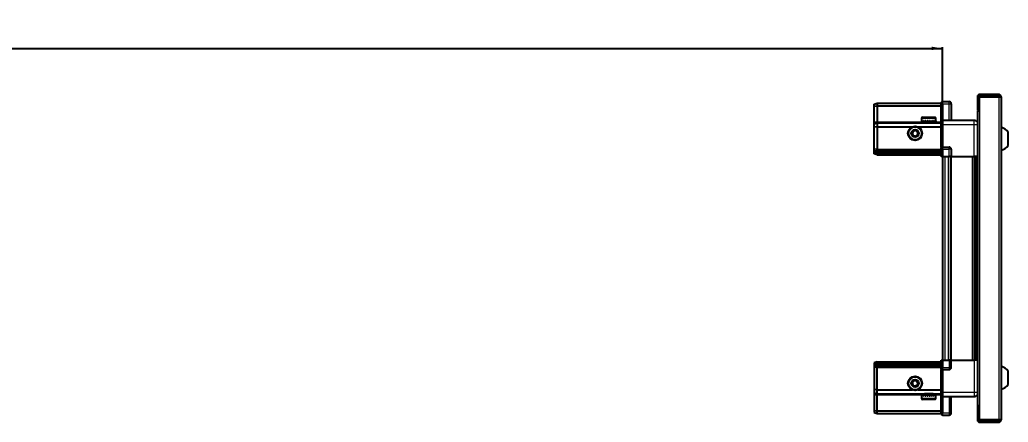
# Model space of a CAD drawing. Header units: millimetres. Extents: x 799 to 4881, y -897 to 1775.
# Drawn here: x 2975 to 3878, y 1344 to 1712 of the extents above; entities that cross this region are included whole.
import ezdxf

# ---------------------------------------------------------------- set-up
doc = ezdxf.new("R2010")
doc.units = ezdxf.units.MM
doc.layers.add('FORMAT', color=7, linetype='Continuous')
doc.styles.add('SLDTEXTSTYLE0', font='TXT', dxfattribs={"width": 0.75})
doc.dimstyles.new('SLDDIMSTYLE0', dxfattribs={"dimtxt": 20, "dimasz": 10, "dimexe": 0, "dimexo": 0.0625, "dimgap": 5, "dimtad": 2, "dimdec": 1, "dimrnd": 1e-09, "dimzin": 12, "dimdsep": 46, "dimtxsty": 'SLDTEXTSTYLE0', "dimsah": 1, "dimcen": 0.09, "dimadec": 0, "dimazin": 3, "dimtfac": 1, "dimtofl": 0, "dimtmove": 0, "dimatfit": 3, "dimfxl": 0, "dimfrac": 2, "dimtolj": 1, "dimtzin": 12, "dimarcsym": 0})

# ---------------------------------------------------------------- blocks, each defined once
blk = doc.blocks.new('_D_4')
at = {"layer": 'FORMAT'}
for p, q in [((1917.77, 1586.94), (1917.77, 1686.43)), ((1917.77, 1685.43), (3817.77, 1685.43)), ((3817.77, 1586.94), (3817.77, 1686.43))]:
    blk.add_line(p, q, dxfattribs=at)
for points in [[(1917.77, 1685.43), (1927.77, 1683.9), (1927.77, 1686.97)], [(3817.77, 1685.43), (3807.77, 1686.97), (3807.77, 1683.9)]]:
    blk.add_solid(points, dxfattribs=at)
at = {"layer": 'FORMAT', "insert": (2838.21, 1711.22), "char_height": 20, "attachment_point": 1, "style": 'SLDTEXTSTYLE0'}
blk.add_mtext('1900', dxfattribs=at)

msp = doc.modelspace()

# ---------------------------------------------------------------- linework, layer by layer
at = {"color": 7, "linetype": 'Continuous', "lineweight": 25}
for p, q in [((3755.12, 1634.63), (3758.12, 1635.43)), ((3755.12, 1632.78), (3755.12, 1634.63)), ((3758.12, 1635.43), (3758.12, 1632.93)), ((3758.12, 1635.43), (3816.42, 1635.43)), ((3817.28, 1636.93), (3816.42, 1636.43)), ((3817.28, 1636.93), (3816.42, 1636.43)), ((3816.42, 1636.43), (3816.42, 1634.93)), ((3816.42, 1620.13), (3816.42, 1634.93)), ((3817.62, 1636.93), (3817.28, 1636.93)), ((3817.62, 1636.93), (3817.28, 1636.93)), ((3817.62, 1634.93), (3817.62, 1636.93)), ((3817.62, 1636.93), (3817.62, 1636.93)), ((3817.62, 1636.93), (3823.62, 1636.93)), ((3817.62, 1634.93), (3817.62, 1620.13)), ((3825.62, 1634.93), (3825.62, 1619.93)), ((3849.62, 1641.33), (3849.62, 1628.93)), ((3851.12, 1641.33), (3851.12, 1628.93)), ((3851.62, 1628.43), (3851.62, 1641.33)), ((3851.62, 1641.33), (3869.02, 1641.33)), ((3869.02, 1643.43), (3851.72, 1643.43)), ((3869.02, 1641.93), (3851.72, 1641.93)), ((3869.02, 1641.93), (3869.02, 1643.43)), ((3869.02, 1641.33), (3871.12, 1641.33)), ((3871.12, 1641.33), (3871.12, 1346.53)), ((3755.12, 1632.78), (3758.12, 1632.93)), ((3755.12, 1618.43), (3755.12, 1632.78)), ((3758.12, 1632.93), (3758.12, 1618.43)), ((3758.12, 1632.93), (3816.42, 1632.93)), ((3849.52, 1628.43), (3849.52, 1359.43)), ((3849.52, 1628.43), (3851.62, 1628.43)), ((3849.62, 1628.93), (3851.12, 1628.93)), ((3755.12, 1616.63), (3755.12, 1618.43)), ((3755.12, 1616.63), (3758.12, 1617.43)), ((3755.12, 1613.6), (3755.12, 1616.63)), ((3758.12, 1618.43), (3758.12, 1617.43)), ((3758.12, 1617.43), (3758.12, 1613.93)), ((3758.12, 1617.43), (3816.42, 1617.43)), ((3798.62, 1621.83), (3798.62, 1618.93)), ((3798.62, 1618.93), (3798.66, 1618.93)), ((3798.78, 1619.43), (3798.66, 1619.43)), ((3798.66, 1619.43), (3798.66, 1618.93)), ((3798.66, 1618.93), (3798.78, 1618.93)), ((3798.78, 1619.43), (3798.78, 1618.93)), ((3798.78, 1618.93), (3799.19, 1618.93)), ((3799.53, 1619.43), (3799.19, 1619.43)), ((3799.19, 1619.43), (3799.19, 1618.93)), ((3799.19, 1618.93), (3799.53, 1618.93)), ((3799.42, 1622.63), (3810.82, 1622.63)), ((3799.53, 1619.43), (3799.53, 1618.93)), ((3799.53, 1618.93), (3800.3, 1618.93)), ((3800.82, 1619.43), (3800.3, 1619.43)), ((3800.3, 1619.43), (3800.3, 1618.93)), ((3800.3, 1618.93), (3800.82, 1618.93)), ((3800.72, 1618.93), (3800.72, 1618.83)), ((3800.72, 1618.83), (3809.52, 1618.83)), ((3800.82, 1619.43), (3800.82, 1618.93)), ((3800.82, 1618.93), (3801.88, 1618.93)), ((3801.12, 1618.43), (3801.81, 1617.95)), ((3801.12, 1618.43), (3809.12, 1618.43)), ((3801.81, 1617.95), (3801.12, 1617.47)), ((3801.12, 1617.47), (3801.12, 1617.43)), ((3801.12, 1617.47), (3809.12, 1617.47)), ((3801.81, 1617.95), (3808.43, 1617.95)), ((3802.54, 1619.43), (3801.88, 1619.43)), ((3801.88, 1619.43), (3801.88, 1618.93)), ((3801.88, 1618.93), (3802.54, 1618.93)), ((3802.54, 1619.43), (3802.54, 1618.93)), ((3802.54, 1618.93), (3803.78, 1618.93)), ((3804.51, 1619.43), (3803.78, 1619.43)), ((3803.78, 1619.43), (3803.78, 1618.93)), ((3803.78, 1618.93), (3804.21, 1618.93)), ((3804.21, 1619.43), (3804.21, 1618.93)), ((3804.51, 1619.43), (3804.51, 1618.93)), ((3804.51, 1618.93), (3805.81, 1618.93)), ((3806.54, 1619.43), (3805.81, 1619.43)), ((3805.81, 1619.43), (3805.81, 1618.93)), ((3806.08, 1619.43), (3806.08, 1618.93)), ((3806.08, 1618.93), (3806.54, 1618.93)), ((3806.54, 1619.43), (3806.54, 1618.93)), ((3806.54, 1618.93), (3807.77, 1618.93)), ((3808.43, 1619.43), (3807.77, 1619.43)), ((3807.77, 1619.43), (3807.77, 1618.93)), ((3807.77, 1618.93), (3808.43, 1618.93)), ((3808.43, 1619.43), (3808.43, 1618.93)), ((3808.43, 1618.93), (3809.48, 1618.93)), ((3808.43, 1617.95), (3809.12, 1618.43)), ((3809.12, 1617.47), (3808.43, 1617.95)), ((3809.12, 1617.43), (3809.12, 1617.47)), ((3810, 1619.43), (3809.48, 1619.43)), ((3809.48, 1619.43), (3809.48, 1618.93)), ((3809.48, 1618.93), (3810, 1618.93)), ((3809.52, 1618.83), (3809.52, 1618.93)), ((3810, 1619.43), (3810, 1618.93)), ((3810, 1618.93), (3810.75, 1618.93)), ((3811.09, 1619.43), (3810.75, 1619.43)), ((3810.75, 1619.43), (3810.75, 1618.93)), ((3810.75, 1618.93), (3811.09, 1618.93)), ((3811.09, 1619.43), (3811.09, 1618.93)), ((3811.09, 1618.93), (3811.48, 1618.93)), ((3811.59, 1619.43), (3811.48, 1619.43)), ((3811.48, 1619.43), (3811.48, 1618.93)), ((3811.48, 1618.93), (3811.59, 1618.93)), ((3811.59, 1619.43), (3811.59, 1618.93)), ((3811.59, 1618.93), (3811.62, 1618.93)), ((3811.62, 1618.93), (3811.62, 1621.83)), ((3816.42, 1619.93), (3816.42, 1620.13)), ((3817.62, 1619.93), (3816.42, 1619.93)), ((3816.42, 1615.93), (3816.42, 1619.93)), ((3817.62, 1620.13), (3817.62, 1619.93)), ((3817.62, 1619.93), (3817.62, 1615.93)), ((3817.62, 1619.93), (3846.62, 1619.93)), ((3758.12, 1613.93), (3755.12, 1613.6)), ((3755.12, 1593.43), (3755.12, 1613.6)), ((3758.12, 1613.93), (3758.12, 1593.43)), ((3758.12, 1613.93), (3790.12, 1613.93)), ((3795.12, 1613.93), (3816.42, 1613.93)), ((3816.42, 1595.63), (3816.42, 1615.93)), ((3817.62, 1615.93), (3817.62, 1595.63)), ((3877.72, 1596.93), (3877.72, 1608.93)), ((3755.12, 1591.63), (3755.12, 1593.43)), ((3758.12, 1592.43), (3755.12, 1591.63)), ((3755.12, 1590.89), (3755.12, 1591.63)), ((3758.12, 1591.43), (3755.12, 1590.89)), ((3755.12, 1590.39), (3755.12, 1590.89)), ((3758.12, 1589.93), (3755.12, 1590.39)), ((3755.12, 1589.24), (3755.12, 1590.39)), ((3758.12, 1593.43), (3758.12, 1592.43)), ((3758.12, 1592.43), (3758.12, 1591.43)), ((3758.12, 1592.43), (3816.42, 1592.43)), ((3758.12, 1591.43), (3758.12, 1589.93)), ((3758.12, 1591.43), (3816.42, 1591.43)), ((3758.12, 1589.93), (3758.12, 1588.43)), ((3758.12, 1589.93), (3816.42, 1589.93)), ((3816.42, 1595.43), (3816.42, 1595.63)), ((3817.62, 1595.43), (3816.42, 1595.43)), ((3816.42, 1595.43), (3816.42, 1594.76)), ((3816.42, 1586.93), (3816.42, 1594.76)), ((3817.28, 1593.43), (3817.28, 1586.93)), ((3817.62, 1595.63), (3817.62, 1595.43)), ((3817.62, 1593.43), (3817.62, 1595.43)), ((3817.62, 1595.43), (3823.62, 1595.43)), ((3817.62, 1593.43), (3817.62, 1595.43)), ((3817.62, 1593.43), (3817.62, 1586.93)), ((3825.62, 1593.43), (3825.62, 1586.93)), ((3758.12, 1588.43), (3755.12, 1589.24)), ((3758.12, 1588.43), (3816.42, 1588.43)), ((3817.28, 1586.93), (3816.42, 1586.93)), ((3817.62, 1586.93), (3817.28, 1586.93)), ((3817.62, 1586.93), (3823.62, 1586.93)), ((3817.77, 1586.93), (3817.77, 1400.93)), ((3825.62, 1586.93), (3823.62, 1586.93)), ((3824.97, 1586.93), (3824.97, 1400.93)), ((3825.62, 1586.93), (3846.62, 1586.93)), ((3847.64, 1400.93), (3847.64, 1586.93)), ((3847.68, 1400.93), (3847.68, 1586.93)), ((3849.47, 1586.93), (3849.47, 1400.93)), ((3816.42, 1393.11), (3816.42, 1400.93)), ((3816.42, 1400.93), (3817.28, 1400.93)), ((3817.28, 1400.93), (3817.28, 1400.93)), ((3817.28, 1400.93), (3817.28, 1394.43)), ((3817.62, 1400.93), (3817.28, 1400.93)), ((3817.62, 1400.93), (3817.62, 1394.43)), ((3817.62, 1400.93), (3817.62, 1400.93)), ((3817.62, 1400.93), (3823.62, 1400.93)), ((3817.62, 1400.93), (3817.62, 1394.43)), ((3825.62, 1400.93), (3823.62, 1400.93)), ((3825.62, 1394.43), (3825.62, 1400.93)), ((3825.62, 1400.93), (3846.62, 1400.93)), ((3758.12, 1399.43), (3755.12, 1398.63)), ((3755.12, 1398.63), (3755.12, 1397.48)), ((3758.12, 1397.93), (3755.12, 1397.48)), ((3755.12, 1397.48), (3755.12, 1396.98)), ((3758.12, 1396.43), (3755.12, 1396.98)), ((3755.12, 1396.98), (3755.12, 1396.24)), ((3758.12, 1395.43), (3755.12, 1396.24)), ((3755.12, 1396.24), (3755.12, 1394.43)), ((3755.12, 1394.43), (3755.12, 1374.27)), ((3758.12, 1397.93), (3758.12, 1399.43)), ((3758.12, 1399.43), (3816.42, 1399.43)), ((3758.12, 1397.93), (3816.42, 1397.93)), ((3758.12, 1396.43), (3758.12, 1397.93)), ((3758.12, 1396.43), (3816.42, 1396.43)), ((3758.12, 1395.43), (3758.12, 1396.43)), ((3758.12, 1395.43), (3816.42, 1395.43)), ((3758.12, 1394.43), (3758.12, 1395.43)), ((3758.12, 1373.93), (3758.12, 1394.43)), ((3816.42, 1393.11), (3816.42, 1392.43)), ((3817.62, 1392.43), (3816.42, 1392.43)), ((3816.42, 1392.23), (3816.42, 1392.43)), ((3816.42, 1371.93), (3816.42, 1392.23)), ((3817.62, 1392.43), (3817.62, 1394.43)), ((3817.62, 1392.43), (3817.62, 1392.23)), ((3817.62, 1392.43), (3823.62, 1392.43)), ((3817.62, 1392.23), (3817.62, 1371.93)), ((3877.72, 1378.93), (3877.72, 1390.93)), ((3758.12, 1373.93), (3755.12, 1374.27)), ((3755.12, 1374.27), (3755.12, 1371.24)), ((3758.12, 1373.93), (3790.12, 1373.93)), ((3758.12, 1370.43), (3758.12, 1373.93)), ((3795.12, 1373.93), (3816.42, 1373.93)), ((3755.12, 1371.24), (3758.12, 1370.43)), ((3755.12, 1371.24), (3755.12, 1369.43)), ((3755.12, 1369.43), (3755.12, 1355.09)), ((3758.12, 1370.43), (3816.42, 1370.43)), ((3758.12, 1369.43), (3758.12, 1370.43)), ((3758.12, 1354.93), (3758.12, 1369.43)), ((3798.62, 1368.93), (3798.62, 1366.03)), ((3798.64, 1368.93), (3798.62, 1368.93)), ((3798.64, 1368.43), (3798.64, 1368.93)), ((3798.73, 1368.93), (3798.64, 1368.93)), ((3798.64, 1368.43), (3798.73, 1368.43)), ((3798.73, 1368.43), (3798.73, 1368.93)), ((3799.11, 1368.93), (3798.73, 1368.93)), ((3799.11, 1368.43), (3799.11, 1368.93)), ((3799.43, 1368.93), (3799.11, 1368.93)), ((3799.11, 1368.43), (3799.43, 1368.43)), ((3810.82, 1365.23), (3799.42, 1365.23)), ((3799.43, 1368.43), (3799.43, 1368.93)), ((3800.16, 1368.93), (3799.43, 1368.93)), ((3800.16, 1368.43), (3800.16, 1368.93)), ((3800.67, 1368.93), (3800.16, 1368.93)), ((3800.16, 1368.43), (3800.67, 1368.43)), ((3800.67, 1368.43), (3800.67, 1368.93)), ((3801.71, 1368.93), (3800.67, 1368.93)), ((3800.72, 1369.03), (3800.72, 1368.93)), ((3809.52, 1369.03), (3800.72, 1369.03)), ((3801.12, 1370.43), (3801.12, 1370.4)), ((3801.12, 1370.4), (3801.81, 1369.92)), ((3809.12, 1370.4), (3801.12, 1370.4)), ((3801.81, 1369.92), (3801.12, 1369.43)), ((3809.12, 1369.43), (3801.12, 1369.43)), ((3801.71, 1368.43), (3801.71, 1368.93)), ((3802.36, 1368.93), (3801.71, 1368.93)), ((3801.71, 1368.43), (3802.36, 1368.43)), ((3808.43, 1369.92), (3801.81, 1369.92)), ((3802.36, 1368.43), (3802.36, 1368.93)), ((3803.58, 1368.93), (3802.36, 1368.93)), ((3803.58, 1368.43), (3803.58, 1368.93)), ((3804.08, 1368.93), (3803.58, 1368.93)), ((3803.58, 1368.43), (3804.31, 1368.43)), ((3804.08, 1368.43), (3804.08, 1368.93)), ((3804.31, 1368.43), (3804.31, 1368.93)), ((3805.61, 1368.93), (3804.31, 1368.93)), ((3805.61, 1368.43), (3805.61, 1368.93)), ((3805.61, 1368.43), (3806.34, 1368.43)), ((3805.95, 1368.43), (3805.95, 1368.93)), ((3806.34, 1368.93), (3805.95, 1368.93)), ((3806.34, 1368.43), (3806.34, 1368.93)), ((3807.59, 1368.93), (3806.34, 1368.93)), ((3807.59, 1368.43), (3807.59, 1368.93)), ((3808.26, 1368.93), (3807.59, 1368.93)), ((3807.59, 1368.43), (3808.26, 1368.43)), ((3808.26, 1368.43), (3808.26, 1368.93)), ((3809.33, 1368.93), (3808.26, 1368.93)), ((3808.43, 1369.92), (3809.12, 1370.4)), ((3809.12, 1369.43), (3808.43, 1369.92)), ((3809.12, 1370.4), (3809.12, 1370.43)), ((3809.33, 1368.43), (3809.33, 1368.93)), ((3809.86, 1368.93), (3809.33, 1368.93)), ((3809.33, 1368.43), (3809.86, 1368.43)), ((3809.52, 1368.93), (3809.52, 1369.03)), ((3809.86, 1368.43), (3809.86, 1368.93)), ((3810.65, 1368.93), (3809.86, 1368.93)), ((3810.65, 1368.43), (3810.65, 1368.93)), ((3811, 1368.93), (3810.65, 1368.93)), ((3810.65, 1368.43), (3811, 1368.43)), ((3811, 1368.43), (3811, 1368.93)), ((3811.43, 1368.93), (3811, 1368.93)), ((3811.43, 1368.43), (3811.43, 1368.93)), ((3811.57, 1368.93), (3811.43, 1368.93)), ((3811.43, 1368.43), (3811.57, 1368.43)), ((3811.57, 1368.43), (3811.57, 1368.93)), ((3811.62, 1368.93), (3811.57, 1368.93)), ((3811.62, 1366.03), (3811.62, 1368.93)), ((3816.42, 1367.93), (3816.42, 1371.93)), ((3817.62, 1367.93), (3816.42, 1367.93)), ((3816.42, 1367.73), (3816.42, 1367.93)), ((3816.42, 1352.93), (3816.42, 1367.73)), ((3817.62, 1371.93), (3817.62, 1367.93)), ((3817.62, 1367.93), (3817.62, 1367.73)), ((3817.62, 1367.93), (3846.62, 1367.93)), ((3817.62, 1367.73), (3817.62, 1352.93)), ((3817.62, 1367.73), (3817.62, 1352.93)), ((3825.62, 1352.93), (3825.62, 1367.93)), ((3755.12, 1355.09), (3758.12, 1354.93)), ((3755.12, 1355.09), (3755.12, 1353.24)), ((3758.12, 1354.93), (3816.42, 1354.93)), ((3758.12, 1352.43), (3758.12, 1354.93)), ((3851.62, 1359.43), (3849.52, 1359.43)), ((3849.62, 1358.93), (3851.12, 1358.93)), ((3849.62, 1358.93), (3849.62, 1346.53)), ((3851.12, 1358.93), (3851.12, 1346.53)), ((3851.62, 1346.53), (3851.62, 1359.43)), ((3755.12, 1353.24), (3758.12, 1352.43)), ((3758.12, 1352.43), (3816.42, 1352.43)), ((3816.42, 1352.93), (3816.42, 1351.43)), ((3816.42, 1351.43), (3817.28, 1350.93)), ((3817.62, 1350.93), (3817.28, 1350.93)), ((3817.62, 1350.93), (3817.62, 1352.93)), ((3817.62, 1350.93), (3823.62, 1350.93)), ((3869.02, 1346.53), (3851.62, 1346.53)), ((3851.72, 1345.93), (3869.02, 1345.93)), ((3871.12, 1346.53), (3869.02, 1346.53)), ((3869.02, 1345.93), (3869.02, 1344.43)), ((3851.72, 1344.43), (3869.02, 1344.43))]:
    msp.add_line(p, q, dxfattribs=at)
at = {"color": 8, "linetype": 'Continuous', "lineweight": 18}
for p, q in [((3817.62, 1634.93), (3816.42, 1634.93)), ((3817.62, 1634.93), (3823.62, 1634.93)), ((3823.62, 1634.93), (3823.62, 1636.93)), ((3823.62, 1619.93), (3823.62, 1634.93)), ((3823.62, 1634.93), (3825.62, 1634.93)), ((3851.12, 1641.33), (3849.62, 1641.33)), ((3851.72, 1641.93), (3851.72, 1643.43)), ((3869.02, 1641.33), (3869.02, 1346.53)), ((3851.62, 1628.43), (3851.62, 1359.43)), ((3755.12, 1618.43), (3758.12, 1618.43)), ((3758.12, 1618.43), (3801.12, 1618.43)), ((3798.62, 1621.83), (3811.62, 1621.83)), ((3809.12, 1618.43), (3816.42, 1618.43)), ((3816.42, 1620.13), (3817.62, 1620.13)), ((3817.62, 1615.93), (3816.42, 1615.93)), ((3817.62, 1615.93), (3846.62, 1615.93)), ((3846.62, 1586.93), (3846.62, 1615.93)), ((3758.12, 1593.43), (3755.12, 1593.43)), ((3758.12, 1593.43), (3816.42, 1593.43)), ((3816.42, 1595.63), (3817.62, 1595.63)), ((3817.62, 1593.43), (3817.28, 1593.43)), ((3817.62, 1593.43), (3823.62, 1593.43)), ((3823.62, 1593.43), (3823.62, 1595.43)), ((3823.62, 1586.93), (3823.62, 1593.43)), ((3825.62, 1593.43), (3823.62, 1593.43)), ((3819.77, 1586.93), (3819.77, 1400.93)), ((3822.97, 1586.93), (3822.97, 1400.93)), ((3825.62, 1586.93), (3825.62, 1400.93)), ((3845.02, 1400.93), (3845.02, 1586.93)), ((3846.43, 1586.93), (3846.43, 1400.93)), ((3848.88, 1400.93), (3848.88, 1586.93)), ((3817.62, 1400.93), (3817.28, 1400.93)), ((3823.62, 1400.93), (3823.62, 1394.43)), ((3846.62, 1400.93), (3846.62, 1371.93)), ((3758.12, 1394.43), (3755.12, 1394.43)), ((3758.12, 1394.43), (3816.42, 1394.43)), ((3817.62, 1392.23), (3816.42, 1392.23)), ((3817.62, 1394.43), (3817.28, 1394.43)), ((3817.62, 1394.43), (3823.62, 1394.43)), ((3825.62, 1394.43), (3823.62, 1394.43)), ((3823.62, 1394.43), (3823.62, 1392.43)), ((3755.12, 1369.43), (3758.12, 1369.43)), ((3758.12, 1369.43), (3801.12, 1369.43)), ((3811.62, 1366.03), (3798.62, 1366.03)), ((3809.12, 1369.43), (3816.42, 1369.43)), ((3817.62, 1371.93), (3816.42, 1371.93)), ((3817.62, 1367.73), (3816.42, 1367.73)), ((3817.62, 1371.93), (3846.62, 1371.93)), ((3823.62, 1367.93), (3823.62, 1352.93)), ((3817.62, 1352.93), (3816.42, 1352.93)), ((3817.62, 1352.93), (3823.62, 1352.93)), ((3823.62, 1352.93), (3825.62, 1352.93)), ((3823.62, 1352.93), (3823.62, 1350.93)), ((3851.12, 1346.53), (3849.62, 1346.53)), ((3851.72, 1345.93), (3851.72, 1344.43))]:
    msp.add_line(p, q, dxfattribs=at)
at = {"color": 7, "linetype": 'Continuous', "lineweight": 25}
for centre, radius in [((3792.62, 1607.93), 6.5), ((3792.62, 1607.93), 3.46), ((3792.62, 1379.93), 6.5), ((3792.62, 1379.93), 3.46)]:
    msp.add_circle(centre, radius, dxfattribs=at)
at = {"color": 8, "linetype": 'Continuous', "lineweight": 18}
for centre in [(3792.62, 1607.93), (3792.62, 1379.93)]:
    msp.add_circle(centre, 5.7, dxfattribs=at)
at = {"color": 7, "linetype": 'Continuous', "lineweight": 25}
for centre, radius, start, end in [((3823.62, 1634.93), 2, 0, 90), ((3851.72, 1641.33), 2.1, 90, 180), ((3851.72, 1641.33), 0.6, 90, 180), ((3869.02, 1641.33), 2.1, 0, 90), ((3869.02, 1641.33), 0.6, 0, 90), ((3799.42, 1621.83), 0.8, 90, 180), ((3800.72, 1618.43), 0.4, 0, 90), ((3809.52, 1618.43), 0.4, 90, 180), ((3810.82, 1621.83), 0.8, 0, 90), ((3792.62, 1607.93), 2.5, 120.74103, 180.74103), ((3792.62, 1607.93), 2.5, 180.74103, 240.74103), ((3792.62, 1607.93), 2.5, 60.74103, 120.74103), ((3792.62, 1607.93), 2.5, 0.74103, 60.74103), ((3792.62, 1607.93), 2.5, 300.74103, 0.74103), ((3868.09, 1601.91), 11.91, 36.1266, 75.29965), ((3792.62, 1607.93), 2.5, 240.74103, 300.74103), ((3823.62, 1593.43), 2, 0, 90), ((3868.09, 1603.96), 11.91, 284.70035, 323.8734), ((3823.62, 1394.43), 2, 270, 0), ((3868.09, 1383.91), 11.91, 36.1266, 75.29965), ((3792.62, 1379.93), 2.5, 95.91157, 155.91157), ((3792.62, 1379.93), 2.5, 35.91157, 95.91157), ((3792.62, 1379.93), 2.5, 155.91157, 215.91157), ((3792.62, 1379.93), 2.5, 215.91157, 275.91157), ((3792.62, 1379.93), 2.5, 275.91157, 335.91157), ((3792.62, 1379.93), 2.5, 335.91157, 35.91157), ((3868.09, 1385.96), 11.91, 284.70035, 323.8734), ((3799.42, 1366.03), 0.8, 180, 270), ((3800.72, 1369.43), 0.4, 270, 0), ((3809.52, 1369.43), 0.4, 180, 270), ((3810.82, 1366.03), 0.8, 270, 0), ((3823.62, 1352.93), 2, 270, 0), ((3851.72, 1346.53), 2.1, 180, 270), ((3851.72, 1346.53), 0.6, 180, 270), ((3869.02, 1346.53), 0.6, 270, 0), ((3869.02, 1346.53), 2.1, 270, 0)]:
    msp.add_arc(centre, radius, start, end, dxfattribs=at)
for centre, start_param, end_param in [((3813.82, 1593.43), 0, 0.722734), ((3813.82, 1394.43), 5.560451, 6.283185)]:
    msp.add_ellipse(centre, major_axis=(3.46, 0), ratio=0.57735, start_param=start_param, end_param=end_param, dxfattribs=at)
for points, knots in [([(3846.62, 1619.93), (3847.06, 1619.89), (3847.74, 1619.82), (3848.55, 1619.38), (3849.1, 1618.94), (3849.38, 1618.57), (3849.52, 1618.39)], [0, 0, 0, 0, 0.384298, 0.591173, 0.802437, 1, 1, 1, 1]), ([(3790.1, 1609.34), (3790.54, 1609.61), (3791.37, 1610.1), (3792.2, 1610.59), (3792.58, 1610.82)], [0, 0, 0, 0, 0.534686, 1, 1, 1, 1]), ([(3790.14, 1606.46), (3790.14, 1606.58), (3790.13, 1607.18), (3790.11, 1608.18), (3790.1, 1609), (3790.1, 1609.34)], [0, 0, 0, 0, 0.133125, 0.637099, 1, 1, 1, 1]), ([(3792.58, 1610.82), (3793.03, 1610.57), (3793.87, 1610.1), (3794.71, 1609.63), (3795.1, 1609.41)], [0, 0, 0, 0, 0.534686, 1, 1, 1, 1]), ([(3795.1, 1609.41), (3795.1, 1609.06), (3795.11, 1608.24), (3795.13, 1607.25), (3795.14, 1606.65), (3795.14, 1606.52)], [0, 0, 0, 0, 0.362901, 0.866875, 1, 1, 1, 1]), ([(3792.66, 1605.05), (3792.21, 1605.3), (3791.36, 1605.77), (3790.53, 1606.24), (3790.14, 1606.46)], [0, 0, 0, 0, 0.534686, 1, 1, 1, 1]), ([(3795.14, 1606.52), (3794.69, 1606.26), (3793.86, 1605.77), (3793.04, 1605.28), (3792.66, 1605.05)], [0, 0, 0, 0, 0.534686, 1, 1, 1, 1]), ([(3849.47, 1586.93), (3849.43, 1586.93), (3849.21, 1586.93), (3848.49, 1586.93), (3847.53, 1586.93), (3846.88, 1586.93), (3846.62, 1586.93)], [0, 0, 0, 0, 0.071707, 0.420979, 0.770251, 1, 1, 1, 1]), ([(3849.47, 1400.93), (3849.43, 1400.93), (3849.21, 1400.93), (3848.49, 1400.93), (3847.53, 1400.93), (3846.88, 1400.93), (3846.62, 1400.93)], [0, 0, 0, 0, 0.0717073, 0.4209791, 0.7702508, 1, 1, 1, 1]), ([(3789.75, 1379.64), (3789.96, 1380.11), (3790.35, 1380.99), (3790.74, 1381.86), (3790.93, 1382.27)], [0, 0, 0, 0, 0.534686, 1, 1, 1, 1]), ([(3790.93, 1382.27), (3791.27, 1382.31), (3792.09, 1382.39), (3793.08, 1382.49), (3793.67, 1382.56), (3793.8, 1382.57)], [0, 0, 0, 0, 0.362901, 0.866875, 1, 1, 1, 1]), ([(3793.8, 1382.57), (3794.1, 1382.15), (3794.66, 1381.37), (3795.23, 1380.59), (3795.49, 1380.23)], [0, 0, 0, 0, 0.534686, 1, 1, 1, 1]), ([(3791.44, 1377.3), (3791.14, 1377.72), (3790.57, 1378.5), (3790.01, 1379.27), (3789.75, 1379.64)], [0, 0, 0, 0, 0.534686, 1, 1, 1, 1]), ([(3794.31, 1377.6), (3794.19, 1377.58), (3793.59, 1377.52), (3792.6, 1377.42), (3791.78, 1377.33), (3791.44, 1377.3)], [0, 0, 0, 0, 0.133125, 0.637099, 1, 1, 1, 1]), ([(3795.49, 1380.23), (3795.28, 1379.76), (3794.89, 1378.88), (3794.49, 1378), (3794.31, 1377.6)], [0, 0, 0, 0, 0.534686, 1, 1, 1, 1]), ([(3846.62, 1367.93), (3847.06, 1367.98), (3847.74, 1368.05), (3848.55, 1368.49), (3849.1, 1368.93), (3849.38, 1369.3), (3849.52, 1369.48)], [0, 0, 0, 0, 0.384298, 0.591173, 0.802437, 1, 1, 1, 1])]:
    msp.add_open_spline(points, degree=3, knots=knots, dxfattribs=at)
at = {"color": 8, "linetype": 'Continuous', "lineweight": 18}
for points in [[(3846.62, 1615.93), (3846.62, 1616.46), (3846.62, 1617.51), (3846.62, 1618.83), (3846.62, 1619.75), (3846.62, 1619.87), (3846.62, 1619.93)], [(3846.62, 1371.93), (3846.62, 1371.41), (3846.62, 1370.36), (3846.62, 1369.04), (3846.62, 1368.11), (3846.62, 1367.99), (3846.62, 1367.93)]]:
    msp.add_open_spline(points, degree=3, dxfattribs=at)
for points in [[(3846.62, 1615.93), (3847.06, 1615.93), (3847.74, 1615.93), (3848.55, 1615.93), (3849.1, 1615.93), (3849.38, 1615.93), (3849.52, 1615.93)], [(3846.62, 1371.93), (3847.06, 1371.93), (3847.74, 1371.93), (3848.55, 1371.93), (3849.1, 1371.93), (3849.38, 1371.93), (3849.52, 1371.93)]]:
    msp.add_open_spline(points, degree=3, knots=[0, 0, 0, 0, 0.384298, 0.591173, 0.802437, 1, 1, 1, 1], dxfattribs=at)

# ---------------------------------------------------------------- dimensions: what is measured, and where the dimension line sits
at = {"layer": 'FORMAT'}
dim = msp.add_linear_dim(base=(3817.77, 1685.43), p1=(1917.77, 1586.93), p2=(3817.77, 1586.93), angle=0, dimstyle='SLDDIMSTYLE0', dxfattribs=at)
dim.commit()
dim.dimension.update_dxf_attribs({"geometry": '_D_4', "text_midpoint": (2867.77, 1685.43), "dimtype": 160})

doc.saveas('drawing.dxf')
